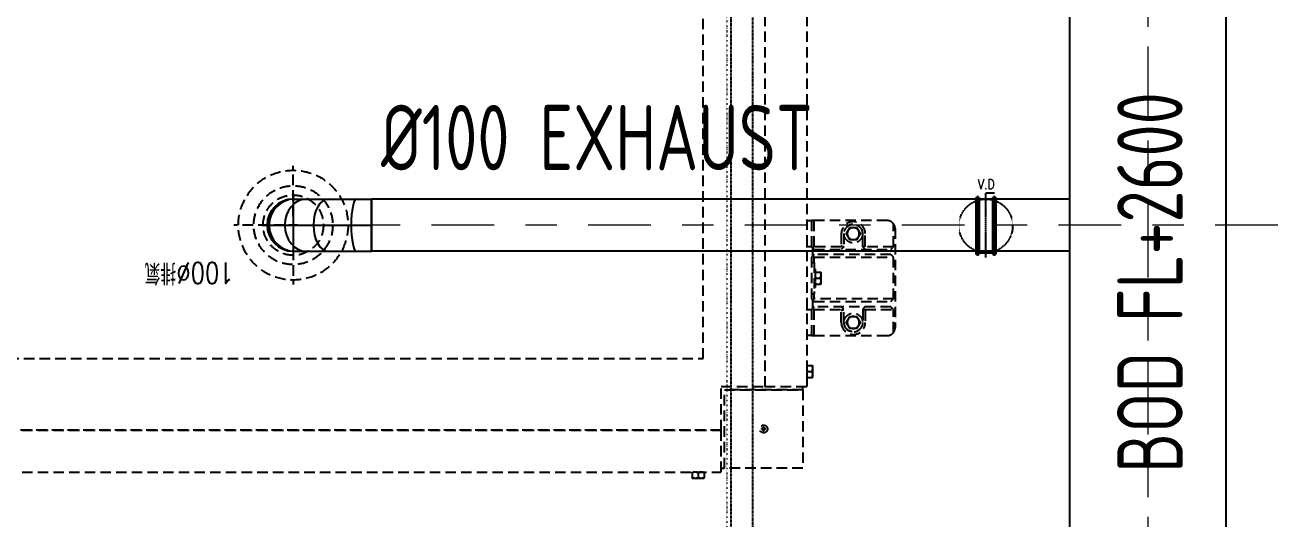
# Model space of a CAD drawing. Extents: x -76427 to 292734, y -42117 to 131250.
# Drawn here: x 7657 to 10055, y 4369 to 5314 of the extents above; entities that cross this region are included whole.
import ezdxf
from ezdxf.enums import TextEntityAlignment as Align

# ---------------------------------------------------------------- set-up
doc = ezdxf.new("R2010")
doc.units = 0
doc.header["$LTSCALE"] = 10
for name, pattern in [('H12PL1$0$JJP_三點線', [0.9, 0.3, -0.15, 0, -0.15, 0, -0.15, 0, -0.15]), ('XFM7P10PV$0$CENTER2', [1.125, 0.75, -0.125, 0.125, -0.125]), ('XFM7P10PV$0$Dashed', [2, 1, -1]), ('XFM7P10PV$0$HIDDEN2', [0.1875, 0.125, -0.0625]), ('XFM7P10PV$0$中心', [29.999999, 12, -6, 6, -6]), ('XFM7Q10PV-200K$0$18P6-XFM7QB2-PV$0$HIDDEN', [0.3, 0.2, -0.1])]:
    doc.linetypes.add(name, pattern=pattern)
for name, color, linetype in [('H12PL1$0$S-GRID', 252, 'Continuous'), ('XFM7P10PV$0$M-CMDUCT-DAPR', 252, 'Continuous'), ('XFM7P10PV$0$M-DUCT-FLAN-L', 252, 'Continuous'), ('XFM7P10PV$0$SUPPORT', 252, 'XFM7P10PV$0$Dashed'), ('XFM7P10PV$0$U-PCW-TXT', 252, 'Continuous'), ('XFM7P10PV$0$U-PV-EXH', 252, 'Continuous'), ('XFM7Q10PV-200K$0$PV-EQ(FUTURE)', 252, 'XFM7Q10PV-200K$0$18P6-XFM7QB2-PV$0$HIDDEN')]:
    doc.layers.add(name, color=color, linetype=linetype)
doc.layers.add('XFM7P10PV$0$M-HVAC-DUCT-CNTR', color=252, linetype='XFM7P10PV$0$中心', lineweight=9)
doc.styles.add('XFM7P10PV$0$aa-txt', font='isocp.shx', dxfattribs={"bigfont": 'chineset'})
doc.styles.add('XFM7P10PV$0$STDTEXT', font='simplex.shx', dxfattribs={"width": 0.8, "bigfont": 'china.shx'})
doc.styles.add('XFM7Q10PV-200K$0$18P6-XFM7QB2-PV$0$15P6-XFM7QB2PV$0$aa-txt', font='simplex.shx', dxfattribs={"width": 0.8, "bigfont": 'CHINA.shx'})

# ---------------------------------------------------------------- blocks, each defined once
blk = doc.blocks.new('H12PL1')
at = {"layer": 'H12PL1$0$S-GRID', "linetype": 'H12PL1$0$JJP_三點線', "lineweight": 0}
blk.add_line((9000, 128250), (9000, -28000), dxfattribs=at)
blk = doc.blocks.new('XFM7Q10PV-200K$0$18P6-XFM7QB2-PV$0$atlas vaccum pump')
for p, q in [((14.42, 240.08), (13.85, 240.08)), ((13.85, 239.05), (13.85, 239.94)), ((15.58, 240.08), (14.42, 240.08)), ((14.42, 240.08), (14.42, 240.08)), ((15, 239.05), (15, 239.94)), ((16.15, 240.08), (15.58, 240.08)), ((15.58, 240.08), (15.58, 240.08)), ((16.15, 239.05), (16.15, 239.94)), ((-5, 238.17), (10, 238.17)), ((-5, 223.17), (-5, 238.17)), ((10, 238.17), (10, 223.17)), ((10.6, 238.17), (10, 238.17)), ((10, 238.17), (10, 223.17)), ((10.6, 238.92), (10.6, 230.92)), ((159.4, 238.92), (10.68, 238.92)), ((10.6, 230.92), (10.6, 222.57)), ((10.68, 230.92), (159.4, 230.92)), ((159.4, 230.92), (10.68, 230.92)), ((-5, 223.17), (10, 223.17)), ((-5, 223.17), (-5, 222.57)), ((10, 223.17), (-5, 223.17)), ((-5, 223.17), (10, 223.17)), ((10, 223.17), (-5, 223.17)), ((-6.91, 220.82), (-6.91, 220.25)), ((-5.88, 220.82), (-6.77, 220.82)), ((2.25, 222.57), (-5.75, 222.57)), ((-5.75, 148.6), (-5.75, 222.57)), ((10.6, 222.57), (2.25, 222.57)), ((2.25, 148.6), (2.25, 222.57)), ((10.6, 222.57), (2.25, 222.57)), ((-6.91, 220.25), (-6.91, 219.09)), ((-6.91, 220.25), (-6.91, 220.25)), ((-6.91, 219.09), (-6.91, 218.52)), ((-6.91, 219.09), (-6.91, 219.09)), ((-5.88, 219.67), (-6.77, 219.67)), ((-5.88, 218.52), (-6.77, 218.52)), ((-22.67, 192.31), (-22.67, 211.31)), ((-22.38, 212.2), (-22.38, 207.81)), ((-7.17, 212.81), (-21.17, 212.81)), ((-14.67, 211.46), (-14.67, 211.46)), ((-6.67, 212.81), (-7.17, 212.81)), ((-7.17, 212.81), (-7.17, 207.81)), ((-6.67, 212.81), (-5.67, 212.81)), ((-6.67, 207.81), (-6.67, 212.81)), ((-16.97, 207.97), (-16.97, 210.31)), ((-16.47, 207.81), (-16.47, 210.31)), ((-15.67, 210.88), (-15.67, 210.89)), ((-15.67, 209.73), (-15.67, 209.73)), ((-14.67, 209.15), (-14.67, 209.15)), ((-13.67, 210.89), (-13.67, 210.88)), ((-13.67, 209.73), (-13.67, 209.73)), ((-12.87, 210.31), (-12.87, 207.81)), ((-12.37, 210.31), (-12.37, 207.97)), ((-16.97, 207.81), (-22.38, 207.81)), ((-22.38, 207.81), (-21.86, 207.31)), ((-21.86, 206.31), (-22.38, 205.81)), ((-21.86, 207.31), (-7.17, 207.31)), ((-7.17, 206.31), (-21.86, 206.31)), ((-16.97, 207.97), (-16.47, 207.81)), ((-16.97, 207.81), (-16.97, 207.97)), ((-16.97, 207.31), (-16.47, 207.81)), ((-12.87, 207.81), (-12.37, 207.31)), ((-12.37, 207.97), (-12.37, 207.81)), ((-7.17, 207.81), (-12.37, 207.81)), ((-7.17, 207.81), (-6.92, 207.56)), ((-7.17, 207.31), (-6.92, 207.56)), ((-6.92, 206.06), (-7.17, 206.31)), ((-6.92, 207.56), (-6.67, 207.81)), ((-6.92, 207.56), (-6.92, 206.06)), ((-5.67, 207.81), (-6.67, 207.81)), ((-22.38, 205.81), (-7.17, 205.81)), ((-22.38, 205.81), (-22.38, 197.81)), ((-6.92, 206.06), (-7.17, 205.81)), ((-7.17, 205.81), (-7.17, 204.81)), ((-7.17, 204.4), (-7.17, 204.81)), ((-6.67, 204.81), (-7.17, 204.81)), ((-7.17, 198.81), (-7.17, 204.4)), ((-6.67, 205.81), (-6.92, 206.06)), ((-6.67, 197.81), (-6.67, 205.81)), ((-8.5, 202.96), (-8.5, 202.39)), ((-8.5, 202.39), (-8.5, 202.38)), ((-8.5, 202.38), (-8.5, 201.23)), ((-7.48, 202.96), (-8.37, 202.96)), ((-7.48, 201.81), (-8.37, 201.81)), ((-7.35, 203.34), (-7.35, 203.58)), ((-7.35, 203.34), (-7.35, 203.58)), ((-7.17, 203.58), (-7.35, 203.58)), ((-7.17, 203.58), (-7.35, 203.58)), ((-7.35, 200.03), (-7.35, 203.34)), ((-7.35, 200.03), (-7.35, 203.34)), ((92.51, 193.36), (92.51, 203.02)), ((-8.5, 201.23), (-8.5, 200.65)), ((-8.5, 201.23), (-8.5, 201.23)), ((-7.48, 200.65), (-8.37, 200.65)), ((-7.17, 200.03), (-7.35, 200.03)), ((-7.17, 200.03), (-7.35, 200.03)), ((-7.17, 197.81), (-22.38, 197.81)), ((-22.38, 197.81), (-21.86, 197.31)), ((-21.86, 197.31), (-7.17, 197.31)), ((-7.17, 198.81), (-7.17, 197.81)), ((-6.67, 198.81), (-7.17, 198.81)), ((-7.17, 197.81), (-6.92, 197.56)), ((-7.17, 197.31), (-6.92, 197.56)), ((-6.92, 197.56), (-6.67, 197.81)), ((-6.92, 197.56), (-6.92, 196.06)), ((-21.86, 196.31), (-22.38, 195.81)), ((-22.38, 195.81), (-16.97, 195.81)), ((-22.38, 195.81), (-22.38, 191.41)), ((-7.17, 196.31), (-21.86, 196.31)), ((-16.97, 196.31), (-16.47, 195.81)), ((-16.97, 195.65), (-16.47, 195.81)), ((-16.97, 195.81), (-16.97, 195.65)), ((-16.97, 195.65), (-16.97, 193.31)), ((-16.47, 195.81), (-16.47, 193.31)), ((-14.67, 194.46), (-14.67, 194.46)), ((-12.87, 195.81), (-12.37, 196.31)), ((-12.87, 193.31), (-12.87, 195.81)), ((-12.37, 195.65), (-12.37, 195.81)), ((-12.37, 195.81), (-7.17, 195.81)), ((-12.37, 193.31), (-12.37, 195.65)), ((-6.92, 196.06), (-7.17, 196.31)), ((-6.92, 196.06), (-7.17, 195.81)), ((-7.17, 195.81), (-7.17, 190.81)), ((-6.67, 195.81), (-6.92, 196.06)), ((-6.67, 195.81), (-5.67, 195.81)), ((-6.67, 190.81), (-6.67, 195.81)), ((-15.67, 193.88), (-15.67, 193.89)), ((-15.67, 192.73), (-15.67, 192.73)), ((-14.67, 192.15), (-14.67, 192.15)), ((-13.67, 193.89), (-13.67, 193.88)), ((-13.67, 192.73), (-13.67, 192.73)), ((92.51, 190.84), (92.51, 192.52)), ((-21.17, 190.81), (-7.17, 190.81)), ((-7.17, 190.81), (-6.67, 190.81)), ((-5.67, 190.81), (-6.67, 190.81)), ((90.83, 191.68), (81.17, 191.68)), ((91.67, 191.68), (93.35, 191.68)), ((92.51, 190), (92.51, 180.34)), ((94.19, 191.68), (103.85, 191.68))]:
    blk.add_line(p, q)
blk.add_lwpolyline([(156.04, 59.8), (156.04, 217.2), (14.04, 217.2), (14.04, 59.8)], close=True)
for centre, radius in [((2.5, 230.67), 0.75), ((-14.67, 210.31), 1.78), ((92.51, 191.68), 10.5), ((92.51, 191.68), 7.55), ((92.51, 191.68), 5.77), ((-14.67, 193.31), 1.78)]:
    blk.add_circle(centre, radius)
for centre, radius, start, end in [((-21.17, 211.31), 1.5, 143.4548, 180), ((-21.17, 211.31), 1.5, 90, 143.4548), ((-14.67, 210.31), 2.3, 0, 180), ((-14.67, 210.31), 1.8, 0, 180), ((-14.67, 210.31), 1.15, 90.0978, 149.9022), ((-14.67, 210.31), 1.15, 30.0978, 89.9022), ((-14.67, 210.31), 1.15, 150.0978, 209.9022), ((-14.67, 210.31), 1.15, 210.0978, 269.9022), ((-14.67, 210.31), 1.15, 270.0978, 329.9022), ((-14.67, 210.31), 1.15, 330.0978, 29.9022), ((-14.67, 193.31), 1.15, 90.0978, 149.9022), ((-14.67, 193.31), 1.15, 30.0978, 89.9022), ((-21.17, 192.31), 1.5, 180, 216.5452), ((-14.67, 193.31), 2.3, 180, 0), ((-14.67, 193.31), 1.8, 180, 0), ((-14.67, 193.31), 1.15, 150.0978, 209.9022), ((-14.67, 193.31), 1.15, 210.0978, 269.9022), ((-14.67, 193.31), 1.15, 270.0978, 329.9022), ((-14.67, 193.31), 1.15, 330.0978, 29.9022), ((-21.17, 192.31), 1.5, 216.5452, 270)]:
    blk.add_arc(centre, radius, start, end)
for points, weights in [([(14.42, 240.08), (14.15, 240.07), (13.85, 239.94)], [1, 1.03773186047, 1.00002720507]), ([(13.85, 239.94), (13.85, 240.07), (13.85, 240.08)], [1.00002720507, 1.03773186047, 1]), ([(15, 239.94), (14.69, 240.07), (14.42, 240.08)], [1.00002720507, 1.03773186047, 1]), ([(15.58, 240.08), (15.31, 240.07), (15, 239.94)], [1, 1.03773186048, 1.00002720507]), ([(16.15, 239.94), (15.85, 240.07), (15.58, 240.08)], [1.00002720507, 1.03773186048, 1]), ([(16.15, 240.08), (16.15, 240.07), (16.15, 239.94)], [1, 1.03773186048, 1.00002720507]), ([(13.85, 238.92), (13.85, 238.92), (13.85, 239.05)], [1, 1.03773186046, 1.00002720507]), ([(13.85, 239.05), (14.15, 238.92), (14.42, 238.92)], [1.00002720507, 1.03773186047, 1]), ([(14.42, 238.92), (14.69, 238.92), (15, 239.05)], [1, 1.03773186047, 1.00002720507]), ([(15, 239.05), (15.31, 238.92), (15.58, 238.92)], [1.00002720507, 1.03773186047, 1]), ([(15.58, 238.92), (15.85, 238.92), (16.15, 239.05)], [1, 1.03773186047, 1.00002720507]), ([(16.15, 239.05), (16.15, 238.92), (16.15, 238.92)], [1.00002720507, 1.03773186047, 1]), ([(-6.77, 220.82), (-6.9, 220.52), (-6.91, 220.25)], [1.00002720507, 1.03773186047, 1]), ([(-6.91, 220.82), (-6.9, 220.82), (-6.77, 220.82)], [1, 1.03773186048, 1.00002720507]), ([(-5.88, 220.82), (-5.75, 220.82), (-5.75, 220.82)], [1.00002720507, 1.03773186047, 1]), ([(-5.75, 220.25), (-5.75, 220.52), (-5.88, 220.82)], [1, 1.03773186047, 1.00002720507]), ([(-6.91, 220.25), (-6.9, 219.98), (-6.77, 219.67)], [1, 1.03773186047, 1.00002720507]), ([(-6.77, 219.67), (-6.9, 219.36), (-6.91, 219.09)], [1.00002720507, 1.03773186047, 1]), ([(-6.91, 219.09), (-6.9, 218.82), (-6.77, 218.52)], [1, 1.03773186047, 1.00002720507]), ([(-6.77, 218.52), (-6.9, 218.52), (-6.91, 218.52)], [1.00002720507, 1.03773186048, 1]), ([(-5.88, 219.67), (-5.75, 219.98), (-5.75, 220.25)], [1.00002720507, 1.03773186047, 1]), ([(-5.75, 219.09), (-5.75, 219.36), (-5.88, 219.67)], [1, 1.03773186047, 1.00002720507]), ([(-5.88, 218.52), (-5.75, 218.82), (-5.75, 219.09)], [1.00002720507, 1.03773186047, 1]), ([(-5.75, 218.52), (-5.75, 218.52), (-5.88, 218.52)], [1, 1.03773186047, 1.00002720507]), ([(-15.67, 210.89), (-15.51, 211.15), (-15.34, 211.46)], [1, 1.03773186047, 1.00002720507]), ([(-15.34, 211.46), (-14.98, 211.46), (-14.67, 211.46)], [1.00002720507, 1.03773186047, 1]), ([(-14.67, 211.46), (-14.36, 211.46), (-14, 211.46)], [1, 1.03773186047, 1.00002720507]), ([(-14, 211.46), (-13.83, 211.15), (-13.67, 210.89)], [1.00002720507, 1.03773186047, 1]), ([(-16, 210.31), (-15.83, 210.62), (-15.67, 210.88)], [1.00002720507, 1.03773186047, 1]), ([(-15.67, 209.73), (-15.83, 210), (-16, 210.31)], [1, 1.03773186047, 1.00002720507]), ([(-15.34, 209.15), (-15.51, 209.46), (-15.67, 209.73)], [1.00002720507, 1.03773186047, 1]), ([(-14.67, 209.15), (-14.98, 209.15), (-15.34, 209.15)], [1, 1.03773186047, 1.00002720507]), ([(-14, 209.15), (-14.36, 209.15), (-14.67, 209.15)], [1.00002720507, 1.03773186047, 1]), ([(-13.67, 209.73), (-13.83, 209.46), (-14, 209.15)], [1, 1.03773186047, 1.00002720507]), ([(-13.67, 210.88), (-13.51, 210.62), (-13.34, 210.31)], [1, 1.03773186047, 1.00002720507]), ([(-13.34, 210.31), (-13.51, 210), (-13.67, 209.73)], [1.00002720507, 1.03773186047, 1]), ([(-8.37, 202.96), (-8.5, 202.65), (-8.5, 202.39)], [1.00002720507, 1.03773186047, 1]), ([(-8.5, 202.96), (-8.5, 202.96), (-8.37, 202.96)], [1, 1.03773186048, 1.00002720507]), ([(-8.5, 202.38), (-8.5, 202.12), (-8.37, 201.81)], [1, 1.03773186048, 1.00002720507]), ([(-8.37, 201.81), (-8.5, 201.5), (-8.5, 201.23)], [1.00002720507, 1.03773186047, 1]), ([(-7.48, 202.96), (-7.36, 202.96), (-7.35, 202.96)], [1.00002720507, 1.03291077108, 1.00841579813]), ([(-7.35, 202.46), (-7.36, 202.69), (-7.48, 202.96)], [1.00841579813, 1.03291077107, 1.00002720507]), ([(-7.48, 201.81), (-7.36, 202.08), (-7.35, 202.31)], [1.00002720507, 1.03291077107, 1.00841579813]), ([(-7.35, 201.3), (-7.36, 201.54), (-7.48, 201.81)], [1.00841579813, 1.03291077108, 1.00002720507]), ([(-8.5, 201.23), (-8.5, 200.96), (-8.37, 200.65)], [1, 1.03773186047, 1.00002720507]), ([(-8.37, 200.65), (-8.5, 200.65), (-8.5, 200.65)], [1.00002720507, 1.03773186047, 1]), ([(-7.48, 200.65), (-7.36, 200.92), (-7.35, 201.16)], [1.00002720507, 1.03291077107, 1.00841579813]), ([(-7.35, 200.65), (-7.36, 200.65), (-7.48, 200.65)], [1.00841579813, 1.03291077107, 1.00002720507]), ([(-15.67, 193.89), (-15.51, 194.15), (-15.34, 194.46)], [1, 1.03773186047, 1.00002720507]), ([(-15.34, 194.46), (-14.98, 194.46), (-14.67, 194.46)], [1.00002720507, 1.03773186047, 1]), ([(-14.67, 194.46), (-14.36, 194.46), (-14, 194.46)], [1, 1.03773186047, 1.00002720507]), ([(-14, 194.46), (-13.83, 194.15), (-13.67, 193.89)], [1.00002720507, 1.03773186048, 1]), ([(-16, 193.31), (-15.83, 193.62), (-15.67, 193.88)], [1.00002720507, 1.03773186047, 1]), ([(-15.67, 192.73), (-15.83, 193), (-16, 193.31)], [1, 1.03773186047, 1.00002720507]), ([(-15.34, 192.15), (-15.51, 192.46), (-15.67, 192.73)], [1.00002720507, 1.03773186047, 1]), ([(-14.67, 192.15), (-14.98, 192.15), (-15.34, 192.15)], [1, 1.03773186047, 1.00002720507]), ([(-14, 192.15), (-14.36, 192.15), (-14.67, 192.15)], [1.00002720507, 1.03773186047, 1]), ([(-13.67, 192.73), (-13.83, 192.46), (-14, 192.15)], [1, 1.03773186047, 1.00002720507]), ([(-13.67, 193.88), (-13.51, 193.62), (-13.34, 193.31)], [1, 1.03773186048, 1.00002720507]), ([(-13.34, 193.31), (-13.51, 193), (-13.67, 192.73)], [1.00002720507, 1.03773186048, 1])]:
    blk.add_rational_spline(points, weights, degree=2)
for points, knots in [([(2.1, 230.72), (2.1, 230.71), (2.1, 230.7), (2.1, 230.69), (2.1, 230.68), (2.1, 230.65), (2.1, 230.64), (2.1, 230.62)], [-1.051198, -1.051198, -1.051198, -1.051198, -0.819396, -0.819396, -0.538089, -0.538089, -0.050153, -0.050153, -0.050153, -0.050153]), ([(2.45, 230.72), (2.44, 230.72), (2.44, 230.72), (2.42, 230.72), (2.41, 230.72), (2.38, 230.72), (2.35, 230.72), (2.29, 230.72), (2.26, 230.72), (2.19, 230.72), (2.14, 230.72), (2.1, 230.72)], [-3.659853, -3.659853, -3.659853, -3.659853, -3.478121, -3.478121, -3.188108, -3.188108, -2.420724, -2.420724, -1.454828, -1.454828, -0.057979, -0.057979, -0.057979, -0.057979]), ([(2.1, 230.62), (2.13, 230.62), (2.16, 230.62), (2.23, 230.62), (2.27, 230.62), (2.32, 230.62), (2.35, 230.62), (2.39, 230.62), (2.4, 230.62), (2.43, 230.62), (2.44, 230.62), (2.45, 230.62)], [-2.795877, -2.795877, -2.795877, -2.795877, -2.326722, -2.326722, -1.532225, -1.532225, -0.834824, -0.834824, -0.345458, -0.345458, -0.050093, -0.050093, -0.050093, -0.050093]), ([(2.45, 231.07), (2.45, 231.04), (2.45, 231.01), (2.45, 230.94), (2.45, 230.9), (2.45, 230.85), (2.45, 230.82), (2.45, 230.78), (2.45, 230.77), (2.45, 230.74), (2.45, 230.73), (2.45, 230.72)], [-2.795877, -2.795877, -2.795877, -2.795877, -2.326722, -2.326722, -1.532225, -1.532225, -0.834824, -0.834824, -0.345458, -0.345458, -0.050093, -0.050093, -0.050093, -0.050093]), ([(2.55, 231.07), (2.54, 231.07), (2.53, 231.07), (2.52, 231.07), (2.51, 231.07), (2.48, 231.07), (2.47, 231.07), (2.45, 231.07)], [-1.051198, -1.051198, -1.051198, -1.051198, -0.819396, -0.819396, -0.538089, -0.538089, -0.050153, -0.050153, -0.050153, -0.050153]), ([(2.45, 230.62), (2.45, 230.61), (2.45, 230.61), (2.45, 230.59), (2.45, 230.58), (2.45, 230.55), (2.45, 230.53), (2.45, 230.46), (2.45, 230.43), (2.45, 230.36), (2.45, 230.31), (2.45, 230.27)], [-4.101984, -4.101984, -4.101984, -4.101984, -3.805984, -3.805984, -3.331982, -3.331982, -2.376503, -2.376503, -1.454828, -1.454828, -0.057979, -0.057979, -0.057979, -0.057979]), ([(2.45, 230.27), (2.46, 230.27), (2.47, 230.27), (2.48, 230.27), (2.49, 230.27), (2.52, 230.27), (2.53, 230.27), (2.55, 230.27)], [-1.051198, -1.051198, -1.051198, -1.051198, -0.819396, -0.819396, -0.538089, -0.538089, -0.050153, -0.050153, -0.050153, -0.050153]), ([(2.55, 230.72), (2.55, 230.73), (2.55, 230.73), (2.55, 230.75), (2.55, 230.76), (2.55, 230.79), (2.55, 230.82), (2.55, 230.88), (2.55, 230.91), (2.55, 230.98), (2.55, 231.03), (2.55, 231.07)], [-3.659853, -3.659853, -3.659853, -3.659853, -3.478121, -3.478121, -3.188108, -3.188108, -2.420724, -2.420724, -1.454828, -1.454828, -0.057979, -0.057979, -0.057979, -0.057979]), ([(2.9, 230.72), (2.87, 230.72), (2.84, 230.72), (2.77, 230.72), (2.73, 230.72), (2.68, 230.72), (2.65, 230.72), (2.61, 230.72), (2.6, 230.72), (2.57, 230.72), (2.56, 230.72), (2.55, 230.72)], [-2.795877, -2.795877, -2.795877, -2.795877, -2.326722, -2.326722, -1.532225, -1.532225, -0.834824, -0.834824, -0.345458, -0.345458, -0.050093, -0.050093, -0.050093, -0.050093]), ([(2.55, 230.62), (2.56, 230.62), (2.56, 230.62), (2.58, 230.62), (2.59, 230.62), (2.61, 230.62), (2.64, 230.62), (2.72, 230.62), (2.74, 230.62), (2.81, 230.62), (2.86, 230.62), (2.9, 230.62)], [-4.471432, -4.471432, -4.471432, -4.471432, -4.067289, -4.067289, -3.419511, -3.419511, -2.365221, -2.365221, -1.454828, -1.454828, -0.057979, -0.057979, -0.057979, -0.057979]), ([(2.55, 230.27), (2.55, 230.3), (2.55, 230.33), (2.55, 230.4), (2.55, 230.44), (2.55, 230.49), (2.55, 230.52), (2.55, 230.56), (2.55, 230.57), (2.55, 230.6), (2.55, 230.61), (2.55, 230.62)], [-2.795877, -2.795877, -2.795877, -2.795877, -2.326722, -2.326722, -1.532225, -1.532225, -0.834824, -0.834824, -0.345458, -0.345458, -0.050093, -0.050093, -0.050093, -0.050093]), ([(2.9, 230.67), (2.9, 230.67), (2.9, 230.67), (2.9, 230.69), (2.9, 230.7), (2.9, 230.72)], [-0.55072, -0.55072, -0.55072, -0.55072, -0.5380886, -0.5380886, -0.0501532, -0.0501532, -0.0501532, -0.0501532]), ([(2.9, 230.62), (2.9, 230.62), (2.9, 230.62), (2.9, 230.64), (2.9, 230.65), (2.9, 230.67)], [-1.0512702, -1.0512702, -1.0512702, -1.0512702, -1.0448407, -1.0448407, -0.55072, -0.55072, -0.55072, -0.55072])]:
    blk.add_open_spline(points, degree=3, knots=knots)
for points in [[(-12.37, 207.97), (-12.54, 207.91), (-12.7, 207.86), (-12.87, 207.81)], [(-12.37, 195.65), (-12.54, 195.7), (-12.7, 195.75), (-12.87, 195.81)]]:
    blk.add_open_spline(points, degree=3)
at = {"style": 'XFM7Q10PV-200K$0$18P6-XFM7QB2-PV$0$15P6-XFM7QB2PV$0$aa-txt', "width": 0.8}
blk.add_text('100%%C排氣', height=4, dxfattribs=at).set_placement((103.91, 198.84))
blk = doc.blocks.new('XFM7Q10PV-200K')
at = {"layer": 'XFM7Q10PV-200K$0$PV-EQ(FUTURE)', "xscale": 10, "yscale": 10, "zscale": 10, "rotation": 180}
blk.add_blockref('XFM7Q10PV-200K$0$18P6-XFM7QB2-PV$0$atlas vaccum pump', (9095.4, 6848), dxfattribs=at)
blk = doc.blocks.new('XFM7P10PV$0$A$Cfd0f5c4e')
at = {"color": 3, "linetype": 'XFM7P10PV$0$CENTER2'}
blk.add_line((0, 149.9), (360.4, 149.9), dxfattribs=at)
at = {"color": 1}
for p, q in [((17.3, 205.4), (17.3, 187.4)), ((335.2, 205.4), (17.3, 205.4)), ((335.2, 187.4), (17.3, 187.4)), ((335.2, 205.4), (335.2, 187.4)), ((335.2, 112.5), (17.3, 112.5)), ((17.3, 112.5), (17.3, 94.5)), ((335.2, 94.5), (17.3, 94.5)), ((335.2, 112.5), (335.2, 94.5))]:
    blk.add_line(p, q, dxfattribs=at)
at = {"color": 3}
for p, q in [((26.3, 187.4), (26.3, 112.5)), ((326.2, 187.4), (326.2, 112.5)), ((360.4, 149.9), (360.4, 102.3))]:
    blk.add_line(p, q, dxfattribs=at)
at = {"color": 3, "linetype": 'XFM7P10PV$0$HIDDEN2'}
blk.add_circle((176.2, 149.9), 149.9, dxfattribs=at)
at = {"layer": 'XFM7P10PV$0$M-DUCT-FLAN-L'}
for p, q in [((344.2, 196.4), (8.3, 196.4)), ((344.2, 103.5), (8.3, 103.5))]:
    blk.add_line(p, q, dxfattribs=at)
at = {"layer": 'XFM7P10PV$0$M-CMDUCT-DAPR', "color": 3, "style": 'XFM7P10PV$0$STDTEXT', "width": 0.8}
blk.add_text('V.D', height=54.82, rotation=270, dxfattribs=at).set_placement((408.8, 147.9), align=Align.MIDDLE)
blk = doc.blocks.new('XFM7P10PV')
at = {"layer": 'XFM7P10PV$0$M-HVAC-DUCT-CNTR'}
for p, q in [((9806, 6773.1), (9806, 3379.2)), ((9806, 6750.8), (9806, 945.6)), ((10054.8, 4931.2), (8275.3, 4931.2))]:
    blk.add_line(p, q, dxfattribs=at)
at = {"layer": 'XFM7P10PV$0$SUPPORT', "color": 2, "ltscale": 0.05, "elevation": 0}
blk.add_lwpolyline([(9008, 3283.9), (9050, 3283.9), (9050, 6660.2), (9008, 6660.2)], close=True, dxfattribs=at)
at = {"layer": 'XFM7P10PV$0$U-PV-EXH'}
for p, q in [((9656, 6750.8), (9656, 776.4)), ((9956, 945.6), (9956, 6750.8)), ((8170.3, 4991.2), (8170.3, 4871.2)), ((8170.3, 4981.2), (8320.3, 4981.2)), ((9656, 4981.2), (8320.3, 4981.2)), ((8320.3, 4881.2), (8320.3, 4981.2)), ((8320.3, 4981.2), (8320.3, 4881.2)), ((8110.3, 4931.2), (8230.3, 4931.2)), ((8220.3, 4931.2), (8320.3, 4931.2)), ((8170.3, 4881.2), (8320.3, 4881.2)), ((9656, 4881.2), (8320.3, 4881.2))]:
    blk.add_line(p, q, dxfattribs=at)
blk.add_arc((8170.3, 4931.2), 50, 90, 270, dxfattribs=at)
for centre, ratio in [((8173.2, 4931.2), 0.980785), ((8195.6, 4931.2), 0.83147), ((8236.9, 4931.2), 0.55557), ((8291, 4931.2), 0.19509)]:
    blk.add_ellipse(centre, major_axis=(0, -50), ratio=ratio, start_param=3.141593, end_param=6.283185, dxfattribs=at)
at = {"xscale": 0.342535023506789, "yscale": 0.342535023506789, "zscale": 0.342535023506789, "rotation": 90}
blk.add_blockref('XFM7P10PV$0$A$Cfd0f5c4e', (9547.1, 4869.5), dxfattribs=at)
at = {"layer": 'XFM7P10PV$0$U-PCW-TXT', "style": 'XFM7P10PV$0$aa-txt', "width": 0.8}
blk.add_text('BOD FL+2600', height=125, rotation=90, dxfattribs=at).set_placement((9872.3, 4457.4, 0))
blk.add_text('%%C100 EXHAUST', height=125, dxfattribs=at).set_placement((8338.4, 5036.2, 0))

msp = doc.modelspace()

# ---------------------------------------------------------------- block references
msp.add_blockref('XFM7P10PV', (0, 0))

# ---------------------------------------------------------------- next in the draw order: block references
msp.add_blockref('H12PL1', (0, 0))

# ---------------------------------------------------------------- next in the draw order: block references
msp.add_blockref('XFM7Q10PV-200K', (0, 0))

doc.saveas('drawing.dxf')
